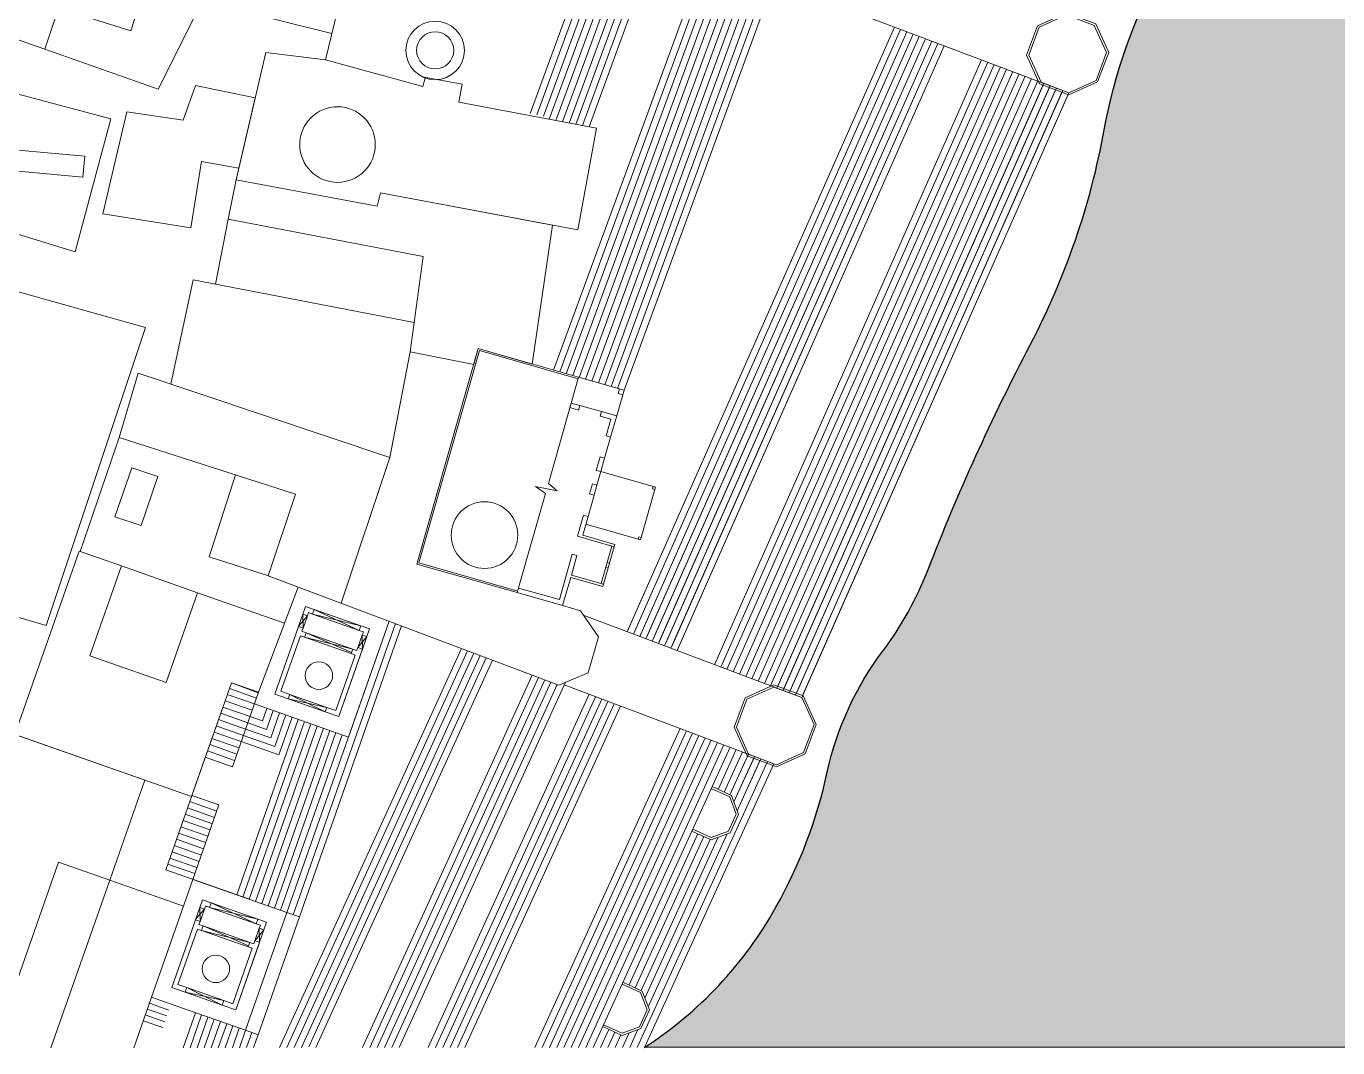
# Model space of a CAD drawing. Header units: millimetres. Extents: x 4203764 to 12476749, y 34048 to 3000914.
# Drawn here: x 11770686 to 11853011, y 1865825 to 1929934 of the extents above; entities that cross this region are included whole.
import ezdxf

# ---------------------------------------------------------------- set-up
doc = ezdxf.new("R2010")
doc.units = ezdxf.units.MM
doc.header["$MEASUREMENT"] = 0
for name, color, linetype, lineweight in [('2', 240, 'Continuous', 25), ('building property', 253, 'Continuous', 15), ('open space', 94, 'Continuous', 5), ('outer profile and ghats', 1, 'Continuous', 9), ('wall', 22, 'Continuous', 9)]:
    doc.layers.add(name, color=color, linetype=linetype, lineweight=lineweight)

msp = doc.modelspace()

# ---------------------------------------------------------------- hatches: boundary and pattern name
at = {"layer": 'building property', "lineweight": 35}
h = msp.add_hatch(color=254, dxfattribs=at)
h.dxf.hatch_style = 1
edge = h.paths.add_edge_path()
edge.add_arc((12422933.58498, 1804056.12126), 263896.55539, 140.0344583194, 166.4284169588)
edge.add_line((12166405.68001, 1865982.09254), (11809487.3317, 1865841.04787))
edge.add_arc((11795819.33628, 1886942.04403), 25140.92556, 302.9328139212, 330.721959267)
edge.add_arc((11790950.95391, 1889671.59987), 30722.28937, 330.721959267, 347.6914226223)
edge.add_arc((11840072.54802, 1878953.65679), 19554.99489, 143.0848554895, 167.6914226223, ccw=False)
edge.add_arc((11807220.50579, 1903633.24919), 21534.40715, 323.0848554895, 338.771758814)
edge.add_arc((11955946.7924, 1845861.77199), 138018.25471, 152.3377396526, 158.771758814, ccw=False)
edge.add_arc((11791692.03616, 1931959.48148), 47433.73511, 332.3377396526, 349.6440384347)
edge.add_arc((11871872.39149, 1917307.32735), 34074.39333, 151.8048650631, 169.6440384347, ccw=False)
edge.add_arc((11962613.6436, 1868662.2146), 137032.25767, 145.8909863463, 151.8048650631, ccw=False)
edge.add_arc((11787542.99968, 1987234.12269), 74412.83626, 325.8909863463, 334.4095907286)
edge.add_arc((12096866.37172, 1839094.85316), 268553.91382, 152.1606562035, 154.4095907286, ccw=False)
edge.add_arc((11884893.48195, 1951041.5666), 28836.22018, 138.5366337492, 152.1606562035, ccw=False)
edge.add_arc((12145192.348, 1721045.11657), 376188.87482, 136.9969988859, 138.5366337492, ccw=False)
edge.add_arc((11830511.45426, 2014520.61475), 54103.97071, 316.9969988859, 325.9340388131)
edge.add_arc((12063451.02841, 1857010.40857), 227090.46426, 144.4115146112, 145.934038813, ccw=False)
edge.add_arc((11882971.44551, 1986166.24576), 5157.79401, 109.3703452575, 144.4115146112, ccw=False)
edge.add_arc((11872806.33967, 2015079.38397), 25490.19023, 289.3703452575, 298.5628810284)
edge.add_arc((11879590.48764, 2002617.1732), 11301.06196, 298.5628810284, 329.8823603517)
edge.add_arc((11815875.61762, 2039577.60358), 84960.12844, 329.8823603517, 334.7322078033)
edge.add_arc((11896640.94108, 2001455.54062), 4350.1686, 111.7983925175, 154.7322078033, ccw=False)
edge.add_arc((11887307.09226, 2024793.72639), 20785.29736, 291.7983925175, 301.0543031333)
edge.add_arc((11856516.08611, 2075928.72551), 80475.11387, 301.0543031333, 304.2727914648)
edge.add_arc((11900115.71454, 2011948.81654), 3051.88511, 304.2727914649, 344.5064632857)
edge.add_arc((11799904.2964, 2039727.72895), 107042.25149, 344.5064632856, 347.0246817926)
edge.add_arc((11914355.65123, 2013356.47758), 10407.97422, 136.5726064511, 167.0246817927, ccw=False)
edge.add_arc((11898455.85704, 2028406.57183), 11485.1478, 316.5726064511, 345.7400024481)
edge.add_arc((11851131.69288, 2040434.16903), 60313.82389, 345.7400024481, 354.5454942005)
edge.add_arc((11928707.56329, 2029145.01425), 18394.30865, 143.1924489998, 162.4192210947, ccw=False)
edge.add_arc((11904217.35609, 2047471.06434), 12193.50526, 323.1924489998, 340.6547154255)
edge.add_arc((11913568.70574, 2044187.96858), 2282.57908, 340.6547154255, 435.6672125063)
edge.add_arc((11918809.42755, 2046321.44877), 4676.31282, 123.9086206621, 179.0436377173, ccw=False)
edge.add_arc((11948963.81076, 2001461.5739), 58729.02043, 120.4236297496, 123.9086206621, ccw=False)
edge.add_arc((11916860.85688, 2056128.06657), 4666.76072, 300.4236297497, 343.1747362629)
edge.add_arc((12265773.02432, 1950617.37847), 359849.63931, 162.2838870341, 163.1747362629, ccw=False)
edge.add_arc((11934658.08587, 2056392.2457), 12250.12118, 139.8552917822, 162.2838870342, ccw=False)
edge.add_arc((11930589.41079, 2059823.81787), 6927.5462, 110.1695649768, 139.8552917822, ccw=False)
edge.add_arc((11925358.20077, 2074065.16989), 8244.19285, 290.1695649768, 337.8987580009)
edge.add_arc((11987011.44104, 2053190.64676), 56863.60963, 149.1990475726, 161.7870580545, ccw=False)
edge.add_arc((11075552.25721, 2596549.90314), 1004266.5074, 329.19904757266, 329.61497402102)
edge.add_arc((11980804.63447, 2065759.45851), 45123.96456, 141.7900834815, 149.614974021, ccw=False)
edge.add_arc((11973785.75951, 2071284.73579), 36191.2553, 132.0286819129, 141.7900834814, ccw=False)
edge.add_arc((11938932.66945, 2109954.06772), 15866.93443, 312.0286819129, 321.4770117494)
edge.add_arc((12047130.20068, 2023818.96458), 122429.70961, 139.0851188938, 141.4770117494, ccw=False)
edge.add_arc((11931780.31903, 2123790.61727), 30213.42498, 319.0851188937, 328.8133755676)
edge.add_arc((11993537.04921, 2086409.11404), 41975.70514, 141.349766146, 148.8133755676, ccw=False)
edge.add_arc((12005850.60992, 2080987.9041), 55086.72854, 137.4077616341, 144.9475459467, ccw=False)
edge.add_arc((11990556.79698, 2095047.46285), 34312.41974, 127.5143422198, 137.4077616341, ccw=False)
edge.add_arc((11957008.81119, 2138745.39622), 20778.20317, 307.5143422198, 316.6955671633)
edge.add_arc((11955918.27659, 2139773.22335), 22276.76725, 316.6955671633, 326.2681196672)
edge.add_arc((11965289.37029, 2133515.94454), 11008.62919, 326.2681196672, 347.7902224322)
edge.add_arc((11985827.96119, 2129071.6751), 10005.30064, 137.1698864072, 167.7902224322, ccw=False)
edge.add_arc((11987437.46688, 2127579.68442), 12199.96343, 116.8522136864, 137.1698864072, ccw=False)
edge.add_arc((11970422.17406, 2161188.10091), 25470.26153, 296.8522136864, 308.8966392115)
edge.add_arc((11976014.23722, 2154256.9492), 16564.53111, 308.8966392115, 333.1942724583)
edge.add_arc((11860930.93487, 2212404.1487), 145503.52168, 333.1942724584, 335.605593174)
edge.add_arc((11906483.0125, 2191746.1714), 95486.08669, 335.605593174, 339.9027603815)
edge.add_arc((12024664.71914, 2148504.26439), 30358.17542, 142.1711417541, 159.9027603815, ccw=False)
edge.add_arc((12026846.78869, 2146809.91674), 33120.82659, 125.2967839886, 142.1711417541, ccw=False)
edge.add_arc((11992941.37741, 2194701.94609), 25558.15934, 305.2967839886, 317.9200299652)
edge.add_arc((11860544.70547, 2314247.47305), 203939.8057, 317.9200299652, 320.6654060374)
edge.add_arc((12005072.05939, 2195807.41048), 17081.02358, 320.6654060374, 333.2962609378)
edge.add_arc((12025817.7741, 2185371.70662), 6141.56443, 114.657943249, 153.2962609378, ccw=False)
edge.add_arc((12010209.31829, 2219372.64234), 31270.83355, 294.657943249, 307.4600657375)
edge.add_arc((12026070.76591, 2198671.74297), 5191.86204, 307.4600657375, 350.572480741)
edge.add_arc((12041977.16001, 2196030.60663), 10932.31157, 154.0089907333, 170.572480741, ccw=False)
edge.add_arc((12035864.30031, 2199010.8602), 4131.6524, 104.4456307299, 154.0089907333, ccw=False)
edge.add_arc((12059610.48435, 2145011.53073), 63070.87253, 105.6165097511, 113.1314364048, ccw=False)
edge.add_arc((12040956.91098, 2211746.87486), 6222.4313, 285.6165097511, 325.3236856384)
edge.add_arc((12024043.2371, 2223448.11648), 26789.1865, 325.3236856384, 336.7232936214)
edge.add_arc((12058249.21068, 2208733.17976), 10447.59627, 128.3236311209, 156.7232936214, ccw=False)
edge.add_arc((12029392.06585, 2245241.69464), 36088.48077, 308.3236311208, 313.9465601671)
edge.add_arc((12083829.87625, 2188764.36944), 42353.62184, 128.4864178487, 133.9465601671, ccw=False)
edge.add_arc((12051132.59717, 2229890.49023), 10186.55203, 308.4864178487, 334.2322790811)
edge.add_arc((12102406.63357, 2205139.28006), 46748.93087, 146.9738708583, 154.2322790812, ccw=False)
edge.add_arc((12067661.65762, 2227725.46538), 5308.01968, 122.3184351479, 146.9738708582, ccw=False)
edge.add_arc((12091969.20285, 2189302.10819), 50774.61327, 117.1290922819, 122.3184351479, ccw=False)
edge.add_arc((12065354.21922, 2241247.29044), 7591.98088, 297.129092282, 335.5932295827)
edge.add_arc((12283885.72211, 2142085.86596), 232385.11356, 154.5330055613, 155.5932295827, ccw=False)
edge.add_arc((12092048.28291, 2233452.01748), 19901.2866, 138.9025223259, 154.5330055613, ccw=False)
edge.add_arc((12083002.97433, 2241342.04187), 7898.36645, 117.1931828002, 138.9025223259, ccw=False)
edge.add_arc((12172609.68851, 2161469.99995), 127437.90807, 133.937445304, 137.0092429147, ccw=False)
edge.add_arc((12088584.73883, 2248670.70685), 6342.26219, 96.6032629617, 133.937445304, ccw=False)
edge.add_arc((12086923.02238, 2263025.34251), 8108.23491, 276.6032629617, 304.4168700316)
edge.add_arc((12101573.55915, 2241642.28192), 17812.28799, 104.2632595223, 124.4168700316, ccw=False)
edge.add_arc((12093606.17799, 2268768.40567), 10492.14992, 289.9436753348, 316.9032813136)
edge.add_arc((12099774.36332, 2262996.98248), 2044.91157, 316.9032813136, 394.5632893672)
edge.add_arc((12108218.93736, 2262008.3021), 7093.86174, 116.7487161028, 162.3676141534, ccw=False)
edge.add_arc((12122374.01509, 2264454.79555), 17778.2768, 139.9869056711, 167.3668545975, ccw=False)
edge.add_arc((12104061.54487, 2279827.91574), 6131.54106, 319.9869056712, 371.9497000785)
edge.add_arc((12116330.47808, 2282424.50258), 6409.15212, 147.6157391331, 191.9497000785, ccw=False)
edge.add_arc((12103664.68187, 2290457.58157), 8589.27286, 327.6157391331, 378.4692956369)
edge.add_arc((12115880.52553, 2294537.66772), 4289.93284, 155.2320996672, 198.4692956369, ccw=False)
edge.add_arc((12121723.31077, 2291841.89317), 10724.63095, 131.3611323252, 155.2320996672, ccw=False)
edge.add_arc((12108153.53343, 2318305.31023), 19521.81951, 289.3953975175, 302.8724992883)
edge.add_arc((12133671.22285, 2297874.54878), 15457.67071, 131.8163415621, 164.8693864624, ccw=False)
edge.add_arc((12097802.53601, 2337968.47188), 38339.03332, 311.8163415621, 318.1847381032)
edge.add_arc((12134442.04632, 2308405.32127), 9003.48475, 96.8704836962, 153.6137695223, ccw=False)
edge.add_arc((12130772.19598, 2338862.87953), 21674.36812, 276.8704836962, 287.7288739271)
edge.add_arc((12135367.95772, 2324487.47067), 6582.2044, 287.7288739271, 330.0627189084)
edge.add_arc((12161033.2484, 2309707.04393), 23034.82045, 142.1279656266, 150.0627189084, ccw=False)
edge.add_arc((12134575.28819, 2337148.44982), 15664.24402, 301.8873282868, 340.5909685423)
edge.add_arc((12157396.83975, 2332029.36114), 8047.96466, 115.4496268208, 180.6143580405, ccw=False)
edge.add_arc((12145948.42862, 2356085.86119), 18593.75661, 295.4496268209, 348.9156705378)
edge.add_arc((12189745.46756, 2347732.38651), 25993.19856, 127.1637606776, 169.4061118436, ccw=False)
edge.add_arc((12158024.63805, 2389577.96852), 26516.45539, 307.1637606776, 350.8522803553)
edge.add_arc((12198736.93035, 2383022.13341), 14720.29663, 100.3668143252, 170.8522803553, ccw=False)
edge.add_arc((12188836.61367, 2437141.24056), 40296.91912, 280.3668143253, 301.2746773972)
edge.add_arc((12220773.67523, 2384561.66699), 21222.08167, 90.2751861599, 121.2746773973, ccw=False)
edge.add_arc((12220587.84901, 2423251.75267), 17468.45027, 270.2751861599, 358.8217786811)
edge.add_arc((12261882.91553, 2424966.98004), 23920.42798, 138.9034680325, 184.9750374256, ccw=False)
edge.add_arc((12244276.45652, 2481842.09135), 41153.64894, 269.4151769576, 302.4572157954)
edge.add_arc((12251494.42786, 2470493.45398), 27704.08834, 302.4572157954, 336.7139916553)
edge.add_arc((12280323.45495, 2458086.05834), 3681.51774, 106.538255431, 156.7139916553, ccw=False)
edge.add_arc((12277078.09344, 2469015.41288), 7719.49808, 286.538255431, 332.2612949479)
edge.add_arc((12265522.42494, 2532539.87056), 69590.71886, 285.3212740008, 320.0355113691)
edge.add_arc((13061631.32729, 1865365.57947), 969115.64922, 139.11600640113, 140.03551136914, ccw=False)
edge.add_line((12328944.66821, 2499680.48641), (12329073.93275, 2172572.15004))
edge.add_arc((12871405.34426, 1859096.21132), 626410.8269, 149.97142388808, 158.65638947594)
edge.add_arc((11908116.16923, 2235511.87646), 407811.00022, 320.0344583194, 338.6563894759, ccw=False)

# ---------------------------------------------------------------- linework, layer by layer
at = {"layer": '2'}
msp.add_lwpolyline([(12220675.1147, 1973563.94747, 0.1156772345), (12166405.68001, 1865982.09254), (11809487.3317, 1865841.04787, 0.1218507688), (11817748.67879, 1874646.92001, 0.074178861), (11820967.05066, 1883122.32512, -0.1077808717), (11824437.82262, 1890699.00424, 0.0685541202), (11827293.70527, 1895835.9834, -0.0280810822), (11833704.07715, 1909937.95478, 0.0756568322), (11838353.0724, 1923432.64605, -0.0779956606), (11841841.14389, 1933406.65805, -0.0258098926), (11849154.75391, 1945505.69183, 0.0371865503), (11854656.2969, 1955092.63024, -0.009813143), (11859394.75122, 1964507.90706, -0.0595161354), (11863284.21738, 1970135.21158, -0.0067180255), (11870078.66072, 1977619.7229, 0.0390149707)], format="xyb", dxfattribs=at)
at = {"layer": 'building property'}
for p, q in [((11802317.71003, 1924455.93953), (11810301.99493, 1946221.75467)), ((11802733.43042, 1924377.18077), (11810689.05972, 1946064.87839)), ((11803149.15082, 1924298.42201), (11811076.12451, 1945908.00211)), ((11803518.23643, 1924092.53302), (11810549.51972, 1943260.38765)), ((11803933.95682, 1924013.77426), (11810937.20283, 1943105.19696)), ((11804349.67722, 1923935.0155), (11811324.88594, 1942950.00627)), ((11804765.39761, 1923856.25674), (11811712.56906, 1942794.81557)), ((11805181.11801, 1923777.49798), (11812100.25217, 1942639.62488)), ((11805596.8384, 1923698.73922), (11812487.93528, 1942484.43419)), ((11806012.55879, 1923619.98046), (11812875.61839, 1942329.24349)), ((11803781.08351, 1908354.3839), (11815766.53159, 1941027.69783)), ((11804183.6149, 1908239.67083), (11816158.41079, 1940883.94603)), ((11804586.14629, 1908124.95777), (11816550.28999, 1940740.19422)), ((11804586.14629, 1908124.95777), (11816550.28999, 1940740.19422)), ((11804988.67768, 1908010.2447), (11816942.16919, 1940596.44242)), ((11805391.20908, 1907895.53164), (11817334.0484, 1940452.69061)), ((11805793.74047, 1907780.81857), (11817725.9276, 1940308.93881)), ((11806196.27186, 1907666.10551), (11818117.8068, 1940165.18701)), ((11806598.80325, 1907551.39244), (11818509.686, 1940021.4352)), ((11807001.33464, 1907436.67938), (11818901.5652, 1939877.6834)), ((11807403.86603, 1907321.96631), (11819293.44441, 1939733.93159)), ((11807806.39742, 1907207.25325), (11819685.32361, 1939590.17979)), ((11808208.92881, 1907092.54018), (11820077.20281, 1939446.42798)), ((11791344.25806, 1935435.4428), (11789460.98464, 1927822.8812)), ((11778959.55915, 1925989.12759), (11782851.70878, 1933728.45147)), ((11784387.3275, 1930835.48483), (11789870.68152, 1929478.95658)), ((11825178.12057, 1929884.30625), (11808410.30679, 1891926.93217)), ((11825569.44563, 1929737.15938), (11808801.63184, 1891779.7853)), ((11825960.77068, 1929590.0125), (11809192.9569, 1891632.63842)), ((11826352.09573, 1929442.86563), (11809584.28195, 1891485.49155)), ((11826743.42079, 1929295.71876), (11809975.607, 1891338.34468)), ((11827134.74584, 1929148.57189), (11810366.93206, 1891191.19781)), ((11827526.07089, 1929001.42501), (11810758.25711, 1891044.05093)), ((11789460.98464, 1927822.8812), (11785717.71481, 1928291.47999)), ((11827917.39595, 1928854.27814), (11811149.58217, 1890896.90406)), ((11828308.721, 1928707.13127), (11811540.90722, 1890749.75719)), ((11830656.67133, 1927824.25004), (11813888.85754, 1889866.87596)), ((11831047.99638, 1927677.10316), (11814280.1826, 1889719.72908)), ((11831439.32143, 1927529.95629), (11814671.50765, 1889572.58221)), ((11831830.64649, 1927382.80942), (11815062.8327, 1889425.43534)), ((11832221.97154, 1927235.66255), (11815454.15776, 1889278.28847)), ((11832613.29659, 1927088.51567), (11815845.48281, 1889131.1416)), ((11833004.62165, 1926941.3688), (11816236.80787, 1888983.99472)), ((11833395.9467, 1926794.22193), (11816628.13292, 1888836.84785)), ((11833787.27176, 1926647.07506), (11817019.45797, 1888689.70098)), ((11834178.59681, 1926499.92819), (11817410.78303, 1888542.55411)), ((11834569.92186, 1926352.78131), (11817802.10808, 1888395.40723)), ((11834961.24692, 1926205.63444), (11818193.43314, 1888248.26036)), ((11835352.57197, 1926058.48757), (11818584.75819, 1888101.11349)), ((11835743.89703, 1925911.3407), (11818976.08324, 1887953.96662)), ((11819367.4083, 1887806.81974), (11836135.22208, 1925764.19382)), ((11783364.46486, 1917827.51166), (11782575.18521, 1913751.18592)), ((11779772.48087, 1907475.46794), (11781162.8512, 1914024.64947)), ((11781162.8512, 1914024.64947), (11795036.2101, 1911338.41668)), ((11794789.32811, 1909494.48375), (11793516.46156, 1902865.42007)), ((11807838.17586, 1906886.23639), (11807920.40044, 1907174.76476)), ((11804817.63136, 1905999.93505), (11805354.73264, 1905846.87237)), ((11804899.85594, 1906288.46342), (11805436.95722, 1906135.40074)), ((11805354.73264, 1905846.87237), (11805436.95722, 1906135.40074)), ((11806703.83686, 1905462.40576), (11806786.06144, 1905750.93413)), ((11806703.83686, 1905462.40576), (11807377.6882, 1905270.37216)), ((11806786.06144, 1905750.93413), (11807748.44115, 1905476.67595)), ((11807081.64969, 1904231.56466), (11807377.6882, 1905270.37216)), ((11807081.64969, 1904231.56466), (11807370.17806, 1904149.34008)), ((11806463.37095, 1902062.00707), (11806705.17845, 1902910.51642)), ((11806705.17845, 1902910.51642), (11806993.70682, 1902828.29184)), ((11782167.86654, 1896634.80397), (11783820.59442, 1901788.29942)), ((11806751.89932, 1901979.78249), (11806463.37095, 1902062.00707)), ((11806512.88813, 1901141.08546), (11806224.35976, 1901223.31004)), ((11806334.11946, 1900513.78115), (11806045.59109, 1900596.00573)), ((11805949.80114, 1899165.19727), (11805661.27277, 1899247.42185)), ((11807595.0188, 1897265.04703), (11805284.02062, 1897923.63339)), ((11807636.13109, 1897409.31121), (11805613.66128, 1897985.673)), ((11805250.80064, 1896712.38477), (11804962.27228, 1896794.60935)), ((11807595.0188, 1897265.04703), (11807636.13109, 1897409.31121)), ((11776658.57699, 1896060.07624), (11781444.40986, 1894378.93911)), ((11785894.12536, 1895439.7914), (11782167.86654, 1896634.80397)), ((11807072.46318, 1895978.72399), (11807158.77632, 1896281.59924)), ((11807072.46318, 1895978.72399), (11807216.72737, 1895937.6117)), ((11807158.77632, 1896281.59924), (11807303.04051, 1896240.48695)), ((11807216.72737, 1895937.6117), (11807303.04051, 1896240.48695)), ((11804861.16698, 1895345.14922), (11806883.63679, 1894768.78744)), ((11804902.27927, 1895489.41341), (11806924.74908, 1894913.05162)), ((11781444.40986, 1894378.93911), (11786894.73538, 1892464.38321)), ((11806883.63679, 1894768.78744), (11806924.74908, 1894913.05162)), ((11788053.39283, 1893036.98738), (11788221.18635, 1893514.65915)), ((11788221.18635, 1893514.65915), (11788762.09085, 1893324.65363)), ((11788336.45268, 1892937.55591), (11788053.39283, 1893036.98738)), ((11788336.45268, 1892937.55591), (11788404.81473, 1893132.16781)), ((11788404.81473, 1893132.16781), (11788662.65937, 1893041.59378)), ((11788762.09085, 1893324.65363), (11788662.65937, 1893041.59378)), ((11793468.40321, 1892590.94225), (11787048.67429, 1874315.36603)), ((11793859.20139, 1892443.99349), (11787442.4967, 1874177.02658)), ((11794249.99957, 1892297.04474), (11787836.3191, 1874038.68713)), ((11787994.37805, 1891963.74359), (11788062.74009, 1892158.35549)), ((11788252.2227, 1891873.16955), (11788152.79122, 1891590.10969)), ((11791689.02489, 1892296.49874), (11791589.59341, 1892013.43888)), ((11791589.59341, 1892013.43888), (11791847.43806, 1891922.86485)), ((11791689.02489, 1892296.49874), (11792229.92939, 1892106.49322)), ((11791779.07602, 1891728.25294), (11791847.43806, 1891922.86485)), ((11792062.13588, 1891628.82146), (11792229.92939, 1892106.49322)), ((11791779.07602, 1891728.25294), (11792062.13588, 1891628.82146)), ((11797979.72524, 1890847.45438), (11786579.08544, 1865831.99514)), ((11798389.67112, 1890740.43671), (11787037.8866, 1865832.17644)), ((11798781.27978, 1890593.18319), (11787496.68775, 1865832.35775)), ((11799172.88843, 1890445.92968), (11787955.4889, 1865832.53906)), ((11799564.49708, 1890298.67617), (11788432.95784, 1865873.68151)), ((11791179.15674, 1890845.01466), (11791079.72526, 1890561.9548)), ((11791437.00138, 1890754.44062), (11791505.36342, 1890949.05252)), ((11799956.10574, 1890151.42266), (11788873.66904, 1865834.16954)), ((11783567.91832, 1888736.12471), (11779441.01835, 1876987.73533)), ((11802450.44741, 1889213.49504), (11791795.41386, 1865834.05649)), ((11802842.05606, 1889066.24153), (11792254.21502, 1865834.2378)), ((11803233.66472, 1888918.98802), (11792713.01617, 1865834.41911)), ((11803625.27337, 1888771.7345), (11793171.81732, 1865834.60041)), ((11804016.88202, 1888624.48099), (11793630.61848, 1865834.78172)), ((11804537.31686, 1888759.89988), (11794089.41963, 1865834.96302)), ((11785268.23817, 1888138.8471), (11783625.45725, 1883462.20603)), ((11787233.90469, 1888001.38196), (11787134.47321, 1887718.3221)), ((11806028.58381, 1888005.95178), (11795924.62425, 1865835.68825)), ((11806420.19246, 1887858.69826), (11796383.4254, 1865835.86955)), ((11789552.43364, 1887186.94376), (11789453.00216, 1886903.88391)), ((11806811.80112, 1887711.44475), (11796842.22656, 1865836.05086)), ((11807203.40977, 1887564.19124), (11797301.02771, 1865836.23217)), ((11807595.01842, 1887416.93773), (11797759.82886, 1865836.41347)), ((11807986.62708, 1887269.68422), (11798218.63002, 1865836.59478)), ((11787765.60855, 1886432.05397), (11783898.09504, 1875422.08159)), ((11788159.43096, 1886293.71452), (11784291.91745, 1875283.74215)), ((11788553.25337, 1886155.37508), (11784685.73985, 1875145.4027)), ((11769924.31678, 1885510.61246), (11781060.72387, 1881598.68576)), ((11788947.07577, 1886017.03563), (11785079.56226, 1875007.06326)), ((11789340.89818, 1885878.69619), (11785473.38467, 1874868.72381)), ((11789734.72059, 1885740.35674), (11785867.20707, 1874730.38436)), ((11790128.54299, 1885602.01729), (11786261.02948, 1874592.04492)), ((11790522.3654, 1885463.67785), (11786654.85188, 1874453.70547)), ((11811730.87128, 1885861.76561), (11802605.31439, 1865838.32828)), ((11812122.47993, 1885714.5121), (11803064.11554, 1865838.50959)), ((11812514.08859, 1885567.25859), (11803522.9167, 1865838.69089)), ((11812905.69724, 1885420.00508), (11803981.71785, 1865838.8722)), ((11813297.3059, 1885272.75156), (11804440.51901, 1865839.0535)), ((11813688.91455, 1885125.49805), (11804899.32016, 1865839.23481)), ((11814080.5232, 1884978.24454), (11805358.12131, 1865839.41612)), ((11814472.13186, 1884830.99103), (11805816.92247, 1865839.59742)), ((11814863.74051, 1884683.73752), (11806275.72362, 1865839.77873)), ((11815255.34916, 1884536.484), (11814117.8985, 1882040.67225)), ((11781925.1374, 1884059.48364), (11783625.45725, 1883462.20603)), ((11817213.39243, 1883800.21644), (11809028.53055, 1865840.86656)), ((11817605.00109, 1883652.96293), (11809487.3317, 1865841.04787)), ((11815646.95782, 1884389.23049), (11814497.72595, 1881867.56825)), ((11816014.09093, 1884251.18032), (11814853.81419, 1881705.28325)), ((11816405.69958, 1884103.92681), (11815104.66098, 1881249.16788)), ((11816797.30824, 1883956.6733), (11815311.38443, 1880696.23643)), ((11778135.5729, 1882626.21431), (11775927.08067, 1876339.11578)), ((11781083.79927, 1881664.3764), (11782784.11912, 1881067.09879)), ((11781141.33819, 1876390.45772), (11782784.11912, 1881067.09879)), ((11812846.76896, 1879251.54025), (11808523.36607, 1869765.06312)), ((11813226.59641, 1879078.43626), (11808903.19352, 1869591.95912)), ((11813606.42387, 1878905.33226), (11809283.02098, 1869418.85512)), ((11814126.05099, 1879038.97885), (11809523.04876, 1868939.00053)), ((11814678.98245, 1879245.70231), (11809729.77222, 1868386.06908)), ((11772719.7404, 1877465.77), (11768630.60999, 1865824.90238)), ((11775927.08067, 1876339.11578), (11772719.7404, 1877465.77)), ((11775927.08067, 1876339.11578), (11772234.21446, 1865826.32643)), ((11775927.08067, 1876339.11578), (11780552.55149, 1874714.30963)), ((11779441.01835, 1876987.73533), (11784636.51205, 1875162.69513)), ((11781588.30055, 1874632.2715), (11781756.09407, 1875109.94326)), ((11781871.3604, 1874532.84002), (11781588.30055, 1874632.2715)), ((11781756.09407, 1875109.94326), (11782296.99857, 1874919.93774)), ((11781871.3604, 1874532.84002), (11781939.72245, 1874727.45193)), ((11781939.72245, 1874727.45193), (11782197.56709, 1874636.87789)), ((11782296.99857, 1874919.93774), (11782197.56709, 1874636.87789)), ((11781146.79444, 1873375.39932), (11781314.58795, 1873853.07108)), ((11781597.64781, 1873753.63961), (11781314.58795, 1873853.07108)), ((11781529.28577, 1873559.0277), (11781597.64781, 1873753.63961)), ((11785223.93261, 1873891.78285), (11785124.50113, 1873608.723)), ((11785223.93261, 1873891.78285), (11785764.83711, 1873701.77734)), ((11781787.13042, 1873468.45366), (11781687.69894, 1873185.39381)), ((11785124.50113, 1873608.723), (11785382.34578, 1873518.14896)), ((11785313.98374, 1873323.53705), (11785382.34578, 1873518.14896)), ((11785313.98374, 1873323.53705), (11785597.0436, 1873224.10557)), ((11785597.0436, 1873224.10557), (11785764.83711, 1873701.77734)), ((11784714.06446, 1872440.29877), (11784614.63298, 1872157.23891)), ((11784971.9091, 1872349.72473), (11785040.27115, 1872544.33664)), ((11785040.27115, 1872544.33664), (11785323.331, 1872444.90516)), ((11785155.53748, 1871967.2334), (11785323.331, 1872444.90516)), ((11778543.75943, 1868995.7142), (11777431.15833, 1865828.38012)), ((11780768.81241, 1869596.66607), (11780669.38093, 1869313.60622)), ((11779515.06799, 1867824.98642), (11778284.37297, 1868257.29719)), ((11779644.76122, 1868194.19493), (11778414.0662, 1868626.5057)), ((11781300.51627, 1868027.33808), (11780528.51017, 1865829.60411)), ((11783087.34136, 1868782.22787), (11782987.90988, 1868499.16802)), ((11779255.68153, 1867086.56941), (11778024.98651, 1867518.88018)), ((11779385.37476, 1867455.77792), (11778154.67974, 1867888.08869)), ((11781694.33868, 1867888.99864), (11780970.98901, 1865829.77897)), ((11782088.16109, 1867750.65919), (11781413.46784, 1865829.95382)), ((11782481.98349, 1867612.31974), (11781855.94668, 1865830.12868)), ((11782875.8059, 1867473.9803), (11782298.42551, 1865830.30354)), ((11783269.62831, 1867335.64085), (11782740.90435, 1865830.47839)), ((11783663.45071, 1867197.30141), (11783183.38318, 1865830.65325)), ((11784057.27312, 1867058.96196), (11783625.86202, 1865830.8281)), ((11784451.09553, 1866920.62251), (11784068.34085, 1865831.00296)), ((11784844.91793, 1866782.28307), (11784510.81969, 1865831.17781)), ((11785238.74034, 1866643.94362), (11784953.29852, 1865831.35267)), ((11807252.23653, 1866975.93112), (11806734.52478, 1865839.96003)), ((11807632.06398, 1866802.82713), (11807193.32593, 1865840.14134)), ((11808011.89144, 1866629.72313), (11807652.12708, 1865840.32265)), ((11808531.51856, 1866763.36972), (11808110.92824, 1865840.50395)), ((11809084.45002, 1866970.09318), (11808569.72939, 1865840.68526))]:
    msp.add_line(p, q, dxfattribs=at)
at = {"layer": 'building property', "ltscale": 20}
for p, q in [((11822469.91219, 1930902.65248), (11836135.22208, 1925764.19382)), ((11836135.22208, 1925764.19382), (11837835.95736, 1926535.41778)), ((11807748.44115, 1905476.67595), (11808126.70423, 1906804.01181)), ((11805436.95722, 1906135.40074), (11806786.06144, 1905750.93413)), ((11806993.70682, 1902828.29184), (11807370.17806, 1904149.34008)), ((11806512.88813, 1901141.08546), (11806751.89932, 1901979.78249)), ((11810186.75741, 1901000.91946), (11806751.89932, 1901979.78249)), ((11809249.40744, 1897711.73192), (11810186.75741, 1901000.91946)), ((11805949.80114, 1899165.19727), (11806334.11946, 1900513.78115)), ((11805814.54936, 1898690.59495), (11809249.40744, 1897711.73192)), ((11807158.77632, 1896281.59924), (11807450.75461, 1897306.15932)), ((11807303.04051, 1896240.48695), (11807595.0188, 1897265.04703)), ((11807072.46318, 1895978.72399), (11806780.48489, 1894954.16391)), ((11807216.72737, 1895937.6117), (11806924.74908, 1894913.05162)), ((11785268.23817, 1888138.8471), (11787750.75735, 1894740.90351)), ((11788053.39283, 1893036.98738), (11787779.68023, 1892257.78697)), ((11788336.45268, 1892937.55591), (11787798.31555, 1892310.83769)), ((11788053.39283, 1893036.98738), (11788062.74009, 1892158.35549)), ((11788336.45268, 1892937.55591), (11788062.74009, 1892158.35549)), ((11788662.65937, 1893041.59378), (11791589.59341, 1892013.43888)), ((11791689.02489, 1892296.49874), (11788662.65937, 1893041.59378)), ((11788762.09085, 1893324.65363), (11791689.02489, 1892296.49874)), ((11788762.09085, 1893324.65363), (11791589.59341, 1892013.43888)), ((11819367.4083, 1887806.81974), (11805702.0984, 1892945.2784)), ((11788252.2227, 1891873.16955), (11791179.15674, 1890845.01466)), ((11788252.2227, 1891873.16955), (11791104.68893, 1890633.02096)), ((11793465.106, 1892592.18207), (11790912.86509, 1885326.50559)), ((11788152.79122, 1891590.10969), (11791079.72526, 1890561.9548)), ((11791179.15674, 1890845.01466), (11788152.79122, 1891590.10969)), ((11791779.07602, 1891728.25294), (11791505.36342, 1890949.05252)), ((11792062.13588, 1891628.82146), (11791505.36342, 1890949.05252)), ((11791779.07602, 1891728.25294), (11791788.42328, 1890849.62105)), ((11792062.13588, 1891628.82146), (11791788.42328, 1890849.62105)), ((11783567.91832, 1888736.12471), (11785268.23817, 1888138.8471)), ((11804462.1492, 1888594.96582), (11817780.63321, 1883586.92137)), ((11783308.53186, 1887997.7077), (11785008.85171, 1887400.43009)), ((11783438.22509, 1888366.91621), (11785138.54494, 1887769.6386)), ((11785268.23817, 1888138.8471), (11783625.45725, 1883462.20603)), ((11787233.90469, 1888001.38196), (11789552.43364, 1887186.94376)), ((11787233.90469, 1888001.38196), (11789453.00216, 1886903.88391)), ((11783031.85297, 1887210.06289), (11784732.17282, 1886612.78528)), ((11783170.19241, 1887603.8853), (11784870.51226, 1887006.60769)), ((11790912.86509, 1885326.50559), (11785008.85171, 1887400.43009)), ((11785796.49652, 1887123.7512), (11785519.81763, 1886336.10639)), ((11786190.31893, 1886985.41175), (11785775.30059, 1885803.94453)), ((11787134.47321, 1887718.3221), (11789453.00216, 1886903.88391)), ((11787134.47321, 1887718.3221), (11789552.43364, 1887186.94376)), ((11782755.17408, 1886422.41808), (11784455.49392, 1885825.14047)), ((11782893.51352, 1886816.24048), (11784593.83337, 1886218.96287)), ((11784593.83337, 1886218.96287), (11785775.30059, 1885803.94453)), ((11784732.17282, 1886612.78528), (11785519.81763, 1886336.10639)), ((11786584.14133, 1886847.07231), (11786030.78355, 1885271.78268)), ((11786977.96374, 1886708.73286), (11786286.26651, 1884739.62083)), ((11787371.78615, 1886570.39342), (11786541.74947, 1884207.45898)), ((11782478.49518, 1885634.77326), (11784178.81503, 1885037.49565)), ((11782616.83463, 1886028.59567), (11784317.15448, 1885431.31806)), ((11784317.15448, 1885431.31806), (11786286.26651, 1884739.62083)), ((11784455.49392, 1885825.14047), (11786030.78355, 1885271.78268)), ((11782063.47685, 1884453.30604), (11783763.79669, 1883856.02843)), ((11782201.81629, 1884847.12845), (11783902.13614, 1884249.85084)), ((11782340.15574, 1885240.95086), (11784040.47559, 1884643.67325)), ((11784178.81503, 1885037.49565), (11786541.74947, 1884207.45898)), ((11781925.1374, 1884059.48364), (11783625.45725, 1883462.20603)), ((11817780.63321, 1883586.92137), (11819481.36849, 1884358.14532)), ((11780945.45982, 1881270.554), (11782645.77967, 1880673.27639)), ((11781083.79927, 1881664.3764), (11782784.11912, 1881067.09879)), ((11780668.78093, 1880482.90918), (11782369.10078, 1879885.63157)), ((11780807.12038, 1880876.73159), (11782507.44022, 1880279.45398)), ((11781141.33819, 1876390.45772), (11782784.11912, 1881067.09879)), ((11780392.10204, 1879695.26437), (11782092.42189, 1879097.98676)), ((11780530.44148, 1880089.08678), (11782230.76133, 1879491.80917)), ((11780115.42315, 1878907.61956), (11781815.74299, 1878310.34195)), ((11780253.76259, 1879301.44196), (11781954.08244, 1878704.16435)), ((11779838.74425, 1878119.97475), (11781539.0641, 1877522.69713)), ((11779977.0837, 1878513.79715), (11781677.40355, 1877916.51954)), ((11779570.71158, 1877356.94383), (11781271.03142, 1876759.66622)), ((11779700.40481, 1877726.15234), (11781400.72466, 1877128.87473)), ((11775927.08067, 1876339.11578), (11780552.55149, 1874714.30963)), ((11781588.30055, 1874632.2715), (11781314.58795, 1873853.07108)), ((11781588.30055, 1874632.2715), (11781597.64781, 1873753.63961)), ((11782197.56709, 1874636.87789), (11785124.50113, 1873608.723)), ((11785223.93261, 1873891.78285), (11782197.56709, 1874636.87789)), ((11782296.99857, 1874919.93774), (11785223.93261, 1873891.78285)), ((11782296.99857, 1874919.93774), (11785124.50113, 1873608.723)), ((11781871.3604, 1874532.84002), (11781333.22327, 1873906.1218)), ((11781871.3604, 1874532.84002), (11781597.64781, 1873753.63961)), ((11787048.67429, 1874315.36603), (11784451.09553, 1866920.62251)), ((11785238.74034, 1866643.94362), (11787836.3191, 1874038.68713)), ((11781687.69894, 1873185.39381), (11784614.63298, 1872157.23891)), ((11784714.06446, 1872440.29877), (11781687.69894, 1873185.39381)), ((11781787.13042, 1873468.45366), (11784714.06446, 1872440.29877)), ((11781787.13042, 1873468.45366), (11784639.59665, 1872228.30508)), ((11785313.98374, 1873323.53705), (11785040.27115, 1872544.33664)), ((11785597.0436, 1873224.10557), (11785040.27115, 1872544.33664)), ((11785313.98374, 1873323.53705), (11785323.331, 1872444.90516)), ((11785597.0436, 1873224.10557), (11785323.331, 1872444.90516)), ((11779774.45445, 1868563.40344), (11778543.75943, 1868995.7142)), ((11780669.38093, 1869313.60622), (11782987.90988, 1868499.16802)), ((11780669.38093, 1869313.60622), (11783087.34136, 1868782.22787)), ((11780768.81241, 1869596.66607), (11783087.34136, 1868782.22787)), ((11780768.81241, 1869596.66607), (11782987.90988, 1868499.16802))]:
    msp.add_line(p, q, dxfattribs=at)
at = {"layer": 'building property'}
for points in [[(11762147.5457, 1931931.43995), (11771844.06782, 1928504.14295), (11774393.01879, 1936097.93249)], [(11771844.06782, 1928504.14295), (11778959.55915, 1925989.12759)], [(11797842.09781, 1925167.88474), (11806488.50899, 1923529.81109), (11805309.94678, 1917148.55904), (11792928.28492, 1919476.50127), (11792716.4178, 1918645.83075), (11783861.5118, 1920303.76975), (11785717.71481, 1928291.47999), (11789460.98464, 1927822.8812)], [(11789460.98464, 1927822.8812), (11795578.55236, 1926154.93684), (11795725.31986, 1926693.24023)], [(11767875.25225, 1926272.05723), (11765223.88012, 1918386.74485), (11773747.95624, 1915781.89707), (11775989.95968, 1924115.48505), (11767875.25225, 1926272.05723)], [(11785056.28403, 1925445.17635), (11781317.50781, 1926213.10839), (11780531.24577, 1924031.87839), (11777001.66245, 1924563.03284), (11775487.68753, 1918170.75389), (11781017.13804, 1917273.975), (11781693.05698, 1921441.62476), (11784027.68536, 1921018.85654), (11785056.28403, 1925445.17635)], [(11783861.5118, 1920303.76975), (11792716.4178, 1918645.83075), (11792928.28492, 1919476.50127), (11803728.99472, 1917445.80226), (11802437.68472, 1908733.88329), (11799061.65217, 1909699.32357), (11798780.37442, 1908712.312), (11794789.32811, 1909494.48375), (11795592.32588, 1915491.98087), (11783364.46486, 1917827.51166), (11783861.46959, 1920303.77765)], [(11776515.74521, 1904130.96724), (11777712.59146, 1908166.40232), (11793516.46156, 1902865.42007), (11790450.76855, 1893725.6396)], [(11807920.40044, 1907174.76476), (11808208.92881, 1907092.54018), (11808126.70423, 1906804.01181), (11807838.17586, 1906886.23639)], [(11807748.44115, 1905476.67595), (11807370.17806, 1904149.34008)], [(11774078.04615, 1896966.5488), (11776515.74521, 1904130.96724)], [(11776515.74521, 1904130.96724), (11787595.87129, 1900577.56675), (11785880.51012, 1895444.15781), (11804122.862, 1888584.63018), (11805960.22078, 1889361.63474), (11806616.97063, 1891624.33508), (11805487.90294, 1893254.5457), (11804357.2152, 1893576.76816)], [(11806993.70682, 1902828.29184), (11806751.89932, 1901979.78249)], [(11806224.35976, 1901223.31004), (11806045.59109, 1900596.00573)], [(11806512.88813, 1901141.08546), (11806334.11946, 1900513.78115)], [(11805661.27277, 1899247.42185), (11805284.02062, 1897923.63339)], [(11805949.80114, 1899165.19727), (11805613.66128, 1897985.673)], [(11781444.40986, 1894378.93911), (11779465.54728, 1888745.54642), (11774679.7144, 1890426.68355), (11776658.57699, 1896060.07624), (11774007.7479, 1896991.24272), (11769969.3481, 1885494.79414), (11781060.72387, 1881598.68576), (11783567.91832, 1888736.12471)], [(11804962.27228, 1896794.60935), (11804150.91141, 1893947.52111), (11801590.85456, 1894677.084)], [(11805250.80064, 1896712.38477), (11804902.27927, 1895489.41341)], [(11804861.16698, 1895345.14922), (11804357.2152, 1893576.76816), (11801508.62999, 1894388.55564)], [(11787134.47321, 1887718.3221), (11786289.36617, 1888015.18597), (11787779.68023, 1892257.78697), (11788062.74009, 1892158.35549)], [(11787994.37805, 1891963.74359), (11788252.2227, 1891873.16955)], [(11787233.90469, 1888001.38196), (11786671.8575, 1888198.81434), (11787894.94657, 1891680.68373), (11788152.79122, 1891590.10969)], [(11791505.36342, 1890949.05252), (11791788.42328, 1890849.62105), (11790298.10921, 1886607.02004), (11789453.00216, 1886903.88391)], [(11791079.72526, 1890561.9548), (11791337.56991, 1890471.38076), (11790114.48083, 1886989.51137), (11789552.43364, 1887186.94376)], [(11791179.15674, 1890845.01466), (11791437.00138, 1890754.44062)], [(11783567.91832, 1888736.12471), (11785254.37519, 1888101.97965)], [(11780669.38093, 1869313.60622), (11779824.27389, 1869610.47008), (11781246.22591, 1873658.45918)], [(11780768.81241, 1869596.66607), (11780206.76522, 1869794.09846), (11781429.85429, 1873275.96784), (11781687.69894, 1873185.39381)], [(11781529.28577, 1873559.0277), (11781787.13042, 1873468.45366)], [(11785254.96896, 1872250.29325), (11785254.96896, 1872250.29325), (11783833.01693, 1868202.30416), (11782987.90988, 1868499.16802)], [(11784614.63298, 1872157.23891), (11784872.47763, 1872066.66487), (11783649.38855, 1868584.79549), (11783087.34136, 1868782.22787)], [(11784714.06446, 1872440.29877), (11784971.9091, 1872349.72473)]]:
    msp.add_lwpolyline(points, dxfattribs=at)
for points in [[(11775723.02877, 1933002.34195), (11778078.48867, 1932264.12322), (11777258.76043, 1929648.58815), (11774903.30054, 1930386.80688)], [(11834273.32275, 1929870.13201), (11833616.05899, 1928122.19287), (11834387.28294, 1926421.45759), (11836135.22208, 1925764.19382), (11837835.95736, 1926535.41778), (11838493.22112, 1928283.35692), (11837721.99717, 1929984.0922), (11835974.05803, 1930641.35596)], [(11767789.94179, 1922370.70136), (11767671.16806, 1921060.32764), (11774240.58864, 1920464.86805), (11774359.36237, 1921775.24177)], [(11777305.34905, 1902230.66317), (11778939.41457, 1901674.67108), (11777890.33787, 1898591.42568), (11776256.27235, 1899147.41777)], [(11810145.64512, 1900856.65527), (11810186.75741, 1901000.91946), (11810042.49322, 1901042.03175), (11810001.38093, 1900897.76756)], [(11809249.40744, 1897711.73192), (11809290.51973, 1897855.9961), (11809146.25555, 1897897.10839), (11809105.14326, 1897752.84421)], [(11815918.73388, 1887692.85955), (11815261.47011, 1885944.92041), (11816032.69407, 1884244.18513), (11817780.63321, 1883586.92137), (11819481.36849, 1884358.14532), (11820138.63225, 1886106.08446), (11819367.4083, 1887806.81974), (11817619.46916, 1888464.08351)]]:
    msp.add_lwpolyline(points, close=True, dxfattribs=at)
at = {"layer": 'building property', "ltscale": 20}
for points in [[(11834170.24425, 1929966.61604), (11833474.94697, 1928117.52987), (11834290.79891, 1926318.37908), (11836139.88507, 1925623.0818), (11837939.03586, 1926438.93375), (11838634.33314, 1928288.01991), (11837818.4812, 1930087.1707), (11835969.39503, 1930782.46798)], [(11815815.65538, 1887789.34358), (11815120.35809, 1885940.25742), (11815936.21004, 1884141.10663), (11817785.2962, 1883445.80935), (11819584.44699, 1884261.66129), (11820279.74427, 1886110.74746), (11819463.89233, 1887909.89825), (11817614.80616, 1888605.19553)]]:
    msp.add_lwpolyline(points, close=True, dxfattribs=at)
for points in [[(11795668.32687, 1926737.07243), (11798050.65005, 1926297.07788)], [(11797842.09781, 1925167.88474), (11798050.65005, 1926297.07788)], [(11801508.62999, 1894388.55564), (11795209.93856, 1896183.55155), (11799061.65217, 1909699.32357), (11805360.3436, 1907904.32765)], [(11801535.44235, 1894482.64097), (11795330.83626, 1896250.82452), (11799128.92514, 1909578.42587), (11805333.53124, 1907810.24232)], [(11801508.62999, 1894388.55564), (11803281.50401, 1900609.62074), (11802660.46171, 1901056.82006), (11804010.32024, 1900781.27509), (11803461.96022, 1901242.84667), (11805360.3436, 1907904.32765)], [(11805360.3436, 1907904.32765), (11807920.40044, 1907174.76476)], [(11812466.9415, 1879424.64425), (11813679.50073, 1878872.02793), (11814868.7238, 1879316.64056), (11815395.2429, 1880471.93685), (11814950.63027, 1881661.15992), (11813738.07104, 1882213.77625)], [(11812521.0365, 1879543.34033), (11813684.43021, 1879013.13089), (11814772.43461, 1879419.90108), (11815254.13994, 1880476.86633), (11814847.36975, 1881564.87073), (11813683.97604, 1882095.08017)], [(11778543.75943, 1868995.7142), (11778543.75943, 1868995.7142), (11781141.33819, 1876390.45772), (11787045.35157, 1874316.53321)], [(11787045.35157, 1874316.53321), (11787836.3191, 1874038.68713)], [(11806872.40907, 1867149.03512), (11808084.96831, 1866596.4188), (11809274.19138, 1867041.03142), (11809800.71047, 1868196.32772), (11809356.09785, 1869385.55079), (11808143.53861, 1869938.16711)], [(11806926.50407, 1867267.7312), (11808089.89778, 1866737.52176), (11809177.90218, 1867144.29195), (11809659.60751, 1868201.2572), (11809252.83732, 1869289.2616), (11808089.44361, 1869819.47103)], [(11784447.77281, 1866921.7897), (11779774.45445, 1868563.40344)], [(11784447.77281, 1866921.7897), (11785238.74034, 1866643.94362)]]:
    msp.add_lwpolyline(points, dxfattribs=at)
for centre, radius in [((11796356.57025, 1928419.18187), 1837.75722), ((11790226.79733, 1922508.5367), 2371.66944), ((11799451.16272, 1897998.26691), 2090.04691), ((11789053.55992, 1889179.93621), 864.31507), ((11782588.46764, 1870775.22032), 864.31507)]:
    msp.add_circle(centre, radius, dxfattribs=at)
at = {"layer": 'building property'}
for centre, radius in [((11796356.57025, 1928419.18187), 1165.84684), ((11790226.79733, 1922508.5367), 2371.66944)]:
    msp.add_circle(centre, radius, dxfattribs=at)
at = {"layer": 'open space'}
msp.add_lwpolyline([(11751891.55173, 1918383.00052), (11778178.52113, 1911025.34603), (11771927.08822, 1892320.55334), (11762649.62768, 1895045.54253), (11745667.27665, 1897462.09289), (11751891.55173, 1918383.00052)], dxfattribs=at)
at = {"layer": 'outer profile and ghats'}
for p, q in [((11802317.71003, 1924455.93953), (11810301.99493, 1946221.75467)), ((11802733.43042, 1924377.18077), (11810689.05972, 1946064.87839)), ((11803149.15082, 1924298.42201), (11811076.12451, 1945908.00211)), ((11803518.23643, 1924092.53302), (11810549.51972, 1943260.38765)), ((11803933.95682, 1924013.77426), (11810937.20283, 1943105.19696)), ((11804349.67722, 1923935.0155), (11811324.88594, 1942950.00627)), ((11804765.39761, 1923856.25674), (11811712.56906, 1942794.81557)), ((11805181.11801, 1923777.49798), (11812100.25217, 1942639.62488)), ((11805596.8384, 1923698.73922), (11812487.93528, 1942484.43419)), ((11806012.55879, 1923619.98046), (11812875.61839, 1942329.24349)), ((11825178.12057, 1929884.30625), (11808478.28563, 1892080.81616)), ((11825569.44563, 1929737.15938), (11808867.18286, 1891928.17343)), ((11825960.77068, 1929590.0125), (11809256.0801, 1891775.5307)), ((11826352.09573, 1929442.86563), (11809644.97734, 1891622.88798)), ((11826743.42079, 1929295.71876), (11810033.87458, 1891470.24525)), ((11827134.74584, 1929148.57189), (11810422.77182, 1891317.60252)), ((11827526.07089, 1929001.42501), (11810811.66906, 1891164.95979)), ((11827917.39595, 1928854.27814), (11811200.56629, 1891012.31706)), ((11828308.721, 1928707.13127), (11811589.46353, 1890859.67433)), ((11830656.67133, 1927824.25004), (11813888.85754, 1889866.87596)), ((11831047.99638, 1927677.10316), (11814280.1826, 1889719.72908)), ((11831439.32143, 1927529.95629), (11814671.50765, 1889572.58221)), ((11831830.64649, 1927382.80942), (11815062.8327, 1889425.43534)), ((11832221.97154, 1927235.66255), (11815454.15776, 1889278.28847)), ((11832613.29659, 1927088.51567), (11815845.48281, 1889131.1416)), ((11833004.62165, 1926941.3688), (11816236.80787, 1888983.99472)), ((11833395.9467, 1926794.22193), (11816628.13292, 1888836.84785)), ((11833787.27176, 1926647.07506), (11817019.45797, 1888689.70098)), ((11834178.59681, 1926499.92819), (11817410.78303, 1888542.55411)), ((11834517.12903, 1926233.27395), (11817854.90091, 1888514.91459)), ((11834908.45409, 1926086.12708), (11818246.22596, 1888367.76772)), ((11835299.77914, 1925938.98021), (11818637.55102, 1888220.62085)), ((11835691.1042, 1925791.83334), (11819028.87607, 1888073.47398)), ((11819420.20113, 1887926.3271), (11836082.42925, 1925644.68646)), ((11815255.34916, 1884536.484), (11814117.8985, 1882040.67225)), ((11815646.95782, 1884389.23049), (11814497.72595, 1881867.56825)), ((11815959.87079, 1884132.20966), (11814853.81419, 1881705.28325)), ((11816351.47945, 1883984.95615), (11815104.66098, 1881249.16788)), ((11816743.0881, 1883837.70264), (11815311.38443, 1880696.23643)), ((11779515.06799, 1867824.98642), (11778284.37297, 1868257.29719)), ((11779644.76122, 1868194.19493), (11778414.0662, 1868626.5057)), ((11781300.51627, 1868027.33808), (11780528.51017, 1865829.60411)), ((11779255.68153, 1867086.56941), (11778024.98651, 1867518.88018)), ((11779385.37476, 1867455.77792), (11778154.67974, 1867888.08869)), ((11781694.33868, 1867888.99864), (11780970.98901, 1865829.77897)), ((11782088.16109, 1867750.65919), (11781413.46784, 1865829.95382)), ((11782481.98349, 1867612.31974), (11781855.94668, 1865830.12868)), ((11782875.8059, 1867473.9803), (11782298.42551, 1865830.30354)), ((11783269.62831, 1867335.64085), (11782740.90435, 1865830.47839)), ((11783663.45071, 1867197.30141), (11783183.38318, 1865830.65325)), ((11784057.27312, 1867058.96196), (11783625.86202, 1865830.8281)), ((11784451.09553, 1866920.62251), (11784068.34085, 1865831.00296)), ((11784844.91793, 1866782.28307), (11784510.81969, 1865831.17781)), ((11785238.74034, 1866643.94362), (11784953.29852, 1865831.35267)), ((11807252.23653, 1866975.93112), (11806734.52478, 1865839.96003)), ((11807632.06398, 1866802.82713), (11807193.32593, 1865840.14134)), ((11808011.89144, 1866629.72313), (11807652.12708, 1865840.32265)), ((11808531.51856, 1866763.36972), (11808110.92824, 1865840.50395)), ((11809084.45002, 1866970.09318), (11808569.72939, 1865840.68526))]:
    msp.add_line(p, q, dxfattribs=at)
at = {"layer": 'wall'}
msp.add_line((11806883.63679, 1894768.78744), (11806924.74908, 1894913.05162), dxfattribs=at)
at = {"layer": 'wall', "ltscale": 20}
for p, q in [((11781146.79444, 1873375.39932), (11781314.58795, 1873853.07108)), ((11785223.93261, 1873891.78285), (11785764.83711, 1873701.77734))]:
    msp.add_line(p, q, dxfattribs=at)
for points in [[(11787134.47321, 1887718.3221), (11786289.36617, 1888015.18597), (11788221.18635, 1893514.65915), (11792229.92939, 1892106.49322), (11790298.10921, 1886607.02004), (11789453.00216, 1886903.88391)], [(11781756.09407, 1875109.94326), (11785764.83711, 1873701.77734), (11783833.01693, 1868202.30416), (11782987.90988, 1868499.16802)], [(11780669.38093, 1869313.60622), (11779824.27389, 1869610.47008), (11781246.22591, 1873658.45918)]]:
    msp.add_lwpolyline(points, dxfattribs=at)

doc.saveas('drawing.dxf')
